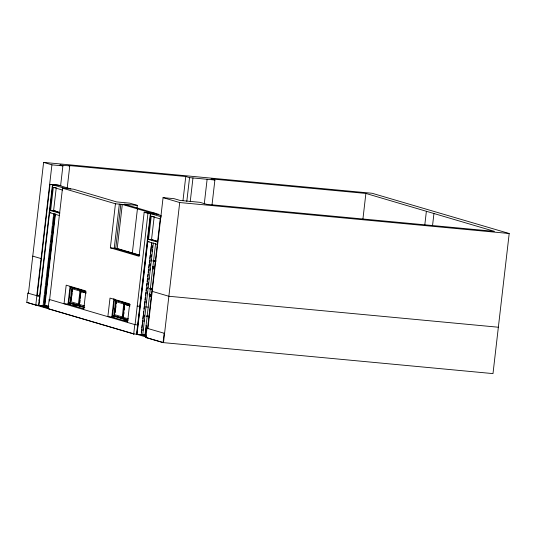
<?xml version="1.0" encoding="UTF-8"?>
<svg xmlns="http://www.w3.org/2000/svg" width="536" height="536" viewBox="0 0 536 536"><rect width="100%" height="100%" fill="white"/><g stroke="black" fill="none" stroke-linecap="round" stroke-linejoin="round"><path stroke-width="0.8" d="M146.221 337.064L136.573 334.216L133.719 333.948L26.8 302.405L27.872 293.132L28.314 293.172M28.462 293.219L43.604 162.395L372.085 193.262L509.2 233.508L492.993 373.605L163.058 342.598L145.893 337.539L146.965 328.26L164.572 333.365L164.13 333.325L163.058 342.598M36.783 295.671L51.918 164.847L43.604 162.395M39.724 296.053L36.87 295.785L35.798 305.064L38.652 305.332L39.724 296.053L37.158 295.785L50.036 184.485L49.66 184.371L61.024 185.516L50.036 184.485M39.041 300.649L39.215 299.101M39.577 296.013L52.454 184.712L64.93 188.391M59.851 213.268L50.639 210.554L53.319 187.365L55.53 187.573M56.26 187.64L53.58 210.829L59.724 212.638M53.687 213.871L43.054 305.788L48.421 307.369M44.736 297.5L44.924 295.845M45.788 288.388L45.975 286.733M46.364 283.423L46.552 281.762M47.416 274.311L47.61 272.656M47.992 269.347L48.18 267.685M48.468 265.206L48.662 263.545M49.044 260.235L49.238 258.58M50.096 251.123L50.29 249.468M50.672 246.158L50.866 244.503M51.154 242.017L51.342 240.363M51.724 237.046L51.918 235.391M52.3 232.081L52.495 230.42M52.783 227.941L52.97 226.279L52.763 228.785M53.359 222.969L53.546 221.314M53.834 218.829L54.029 217.174M44.233 302.492L44.428 300.837M44.709 298.351L44.997 295.865M45.285 293.38L45.48 291.725M45.862 288.415L46.056 286.753M46.344 284.274L46.632 281.789M46.913 279.303L47.108 277.648M47.396 275.162L47.684 272.677M47.972 270.191L48.26 267.712M48.548 265.226L48.736 263.571M49.024 261.086L49.312 258.6M49.6 256.114L49.788 254.459M50.076 251.974L50.364 249.488M50.652 247.009L50.94 244.523M51.228 242.038L51.423 240.383M51.704 237.897L51.992 235.411M52.28 232.925L52.568 230.447M53.339 223.82L53.62 221.335M53.908 218.849L54.103 217.194M44.079 305.868L54.712 213.951M57.727 185.208L58.102 185.315L52.829 184.82L38.88 305.399L44.153 305.895L54.786 213.971M55.067 213.924L44.434 305.842L48.897 306.337M44.81 305.956L55.449 214.031M60.642 185.402L62.9 165.879L59.878 164.988L69.76 165.919L67.168 188.31M49.634 299.463L49.198 299.423L48.126 308.696L134.007 333.941L133.571 333.901M49.459 301.011L62.511 188.163L73.499 189.195L116.6 201.911L129.779 203.151L137.337 205.382L137.049 207.874M83.844 308.763L67.998 304.086L70.049 286.345M84.809 307.604L68.762 302.874L70.591 287.102L79.281 289.406M71.904 287.229L70.082 302.994L79.683 305.828L78.651 305.654M70.698 301.741L72.367 288.77L70.698 301.741L78.491 304.006M71.382 300.16L71.569 298.539M71.851 296.106L72.132 293.668M72.414 291.236L72.601 289.614M84.186 307.289L78.269 305.547L80.092 289.775L84.896 291.195M84.527 305.949L79.187 304.374L80.688 291.39L81.184 291.437L80.996 293.058M79.871 302.8L80.152 300.368M80.434 297.929L80.621 296.308M83.703 309.513L85.854 290.961L66.189 285.165L64.045 303.711L67.998 304.086M155.159 213.288L144.177 212.256L139.079 256.309L110.349 247.833L115.448 203.78L62.511 188.163M119.334 204.142L114.235 248.202L139.782 255.739M120.828 204.283L115.729 248.342L139.661 255.397M139.541 255.062L117.21 248.476L122.309 204.424L151.045 212.899M113.96 298.458L111.816 317.01L127.662 321.687M127.823 320.294L112.58 315.798L114.403 300.033L115.722 300.153L113.9 315.918L123.126 318.639L122.463 318.578M122.309 316.93L114.51 314.666L116.017 301.681L116.506 301.728L116.319 303.349M116.178 301.694L114.51 314.666M115.287 312.274L115.475 310.652M115.756 308.22L116.037 305.781M128.004 320.213L122.087 318.471L123.91 302.699L130.315 304.589M128.506 318.893L123.005 317.299L124.506 304.314L125.163 304.374M123.87 314.103L124.057 312.475M124.439 309.232L124.627 307.61M137.43 208.886L132.332 252.938L130.851 252.798M127.521 322.438L129.665 303.885L110.007 298.09L107.857 316.635L114.007 317.218M133.719 333.948L134.791 324.669L137.651 324.937L136.573 334.216M144.177 212.256L147.956 213.368L135.079 324.669L49.198 299.423M136.801 334.283L150.75 213.71M157.631 242.111L148.559 239.438L151.239 216.249L153.464 216.457M154.207 216.531L151.521 239.713L157.571 241.501M141.263 332.186L141.551 329.707M141.745 328.045L142.127 324.736M142.315 323.081L142.603 320.595M142.797 318.94L143.179 315.624M143.373 313.969L143.661 311.483M143.95 309.004L144.231 306.518M144.425 304.863L144.807 301.547M145.001 299.892L145.29 297.406M145.477 295.751L145.866 292.442M146.053 290.78L146.341 288.301M146.63 285.815L146.918 283.33M147.105 281.675L147.494 278.365M147.681 276.703L147.97 274.224M148.164 272.563L148.546 269.253M148.74 267.598L149.122 264.281M149.31 262.627L149.598 260.141M149.792 258.486L150.174 255.176M150.368 253.521L151.226 246.064M151.42 244.409L151.614 242.754M141.203 334.739L151.835 242.821M142.831 330.638L143.018 328.997M143.869 321.634L144.057 319.999M144.439 316.722L144.626 315.088M146.053 302.76L146.248 301.105M147.105 293.654L147.299 291.999M147.681 288.683L147.876 287.028M148.164 284.542L148.351 282.887M148.733 279.578L148.928 277.916M149.792 270.466L149.98 268.811M150.368 265.494L150.556 263.839M150.844 261.354L151.038 259.699M151.42 256.389L151.614 254.734M151.996 251.418L152.184 249.763M152.472 247.277L152.666 245.622M149.149 241.729L147.762 241.602L137.028 334.35L142.73 334.839L153.37 242.915M152.485 268.034L152.445 266.767M149.531 294.599L149.886 294.639L149.671 296.495L149.316 296.455L149.276 293.835M152.566 268.657L152.512 266.747M144.988 334.973L155.587 243.384M153.256 268.764L153.169 266.874L152.954 268.73L154.422 268.831M150.355 294.7L150.455 296.602L150.073 294.679M154.093 266.948L153.825 268.817L154.093 266.948L154.636 266.975M151.165 294.787L150.81 294.746L150.596 296.596L150.951 296.636L151.393 294.74L151.119 296.643L150.381 296.582L150.596 294.726L150.944 294.773L150.73 296.622L150.991 294.753L151.541 294.787M150.911 296.609L151.219 294.74M154.221 268.838L154.435 266.982M147.561 328.347L160.438 217.047L160.813 217.16M147.936 328.461L163.071 197.637L174.053 198.668L180.103 200.451L199.874 202.313L206.682 204.316L494.433 231.358L365.887 193.442L211.117 178.897L214.896 180.016L212.048 204.631M163.071 197.637L179.707 202.541L163.5 342.645L146.482 337.62M182.984 200.571L185.771 176.518L68.246 165.47L69.76 165.919M186.796 201.429L189.55 177.63L185.771 176.518M190.22 201.75L192.973 177.952M204.276 203.901L207.124 179.279M362.912 219.15L365.887 193.442M424.78 225.113L426.381 211.285M432.532 225.716L433.946 213.516M154.04 266.962L153.691 266.915L153.477 268.771L153.457 266.895M189.55 177.63L214.896 180.016M51.918 164.847L62.9 165.879M64.327 188.216L68.729 188.672M179.707 202.541L509.2 233.508M137.337 205.382L124.158 204.142L158.944 214.4L147.956 213.368M115.448 203.78L126.429 204.812M50.639 210.554L55.844 211.043M49.614 212.645L51 212.779M148.559 239.438L152.311 239.786L157.845 241.421M110.349 247.833L117.21 248.476M127.843 252.215L129.337 252.356M153.216 260.422L155.902 260.737M152.733 260.844L155.929 261.146M153.108 261.347L155.494 261.575M153.41 261.441L155.795 261.662M150 288.247L152.686 288.556M149.511 288.67L152.706 288.971M149.892 289.172L152.579 289.487M498.353 327.228L168.867 296.267L152.231 291.363M149.196 294.532L149.685 294.606M137.229 306.116L139.641 306.344M145.578 306.9L148.211 307.148M68.762 302.874L79.589 305.667L78.269 305.547M79.187 304.374L80.856 291.403L86.196 292.984M68.729 304.153L70.631 304.334M68.601 304.26L70.578 304.448M26.8 302.405L36.24 305.105M146.777 316.072L149.162 316.294M146.288 316.086L149.464 316.381M146.294 316.495L149.49 316.796M112.58 315.798L114.557 315.985M123.005 317.299L124.667 304.334L130.014 305.909M112.419 317.191L113.739 317.312M122.087 318.471L122.744 318.531M146.067 325.7L146.502 325.741L145.43 335.013L142.355 334.725L142.73 334.839M145.893 337.539L147.32 337.673M150.16 296.569L149.785 294.639L149.899 296.529M152.881 266.834L152.666 268.69M152.626 266.794L152.981 266.834L152.767 268.69L152.412 268.65M58.384 185.268L70.859 188.947M156.304 214.152L161.222 215.606M161.343 216.832L150.375 213.596L137.651 324.937M53.319 187.365L62.531 190.079M151.239 216.249L160.318 218.929M54.391 210.903L59.764 212.49M49.232 212.537L59.576 215.586M147.534 241.535L156.954 244.309M32.756 256.121L41.071 258.573M116.459 300.368L123.829 302.545M70.591 287.102L85.827 291.604M114.403 300.033L129.645 304.528M72.199 288.757L79.991 291.021M116.017 301.681L124.406 304.153M80.688 291.39L86.028 292.964M124.506 304.314L129.846 305.889M71.402 303.121L81.023 305.962M115.213 316.046L126.449 319.356M115.012 316.119L122.644 318.364M123.401 318.592L126.449 319.624M73.646 305.219L76.052 305.929M124.68 320.273L127.086 320.984M27.872 293.132L37.158 295.785M46.21 305.748L47.51 306.13L43.778 305.781L44.153 305.895M140.975 334.672L146.569 336.32M38.505 305.286L48.843 308.334M142.355 334.725A37.42 2.285 6.6 0 1 146.254 335.107"/></g></svg>
